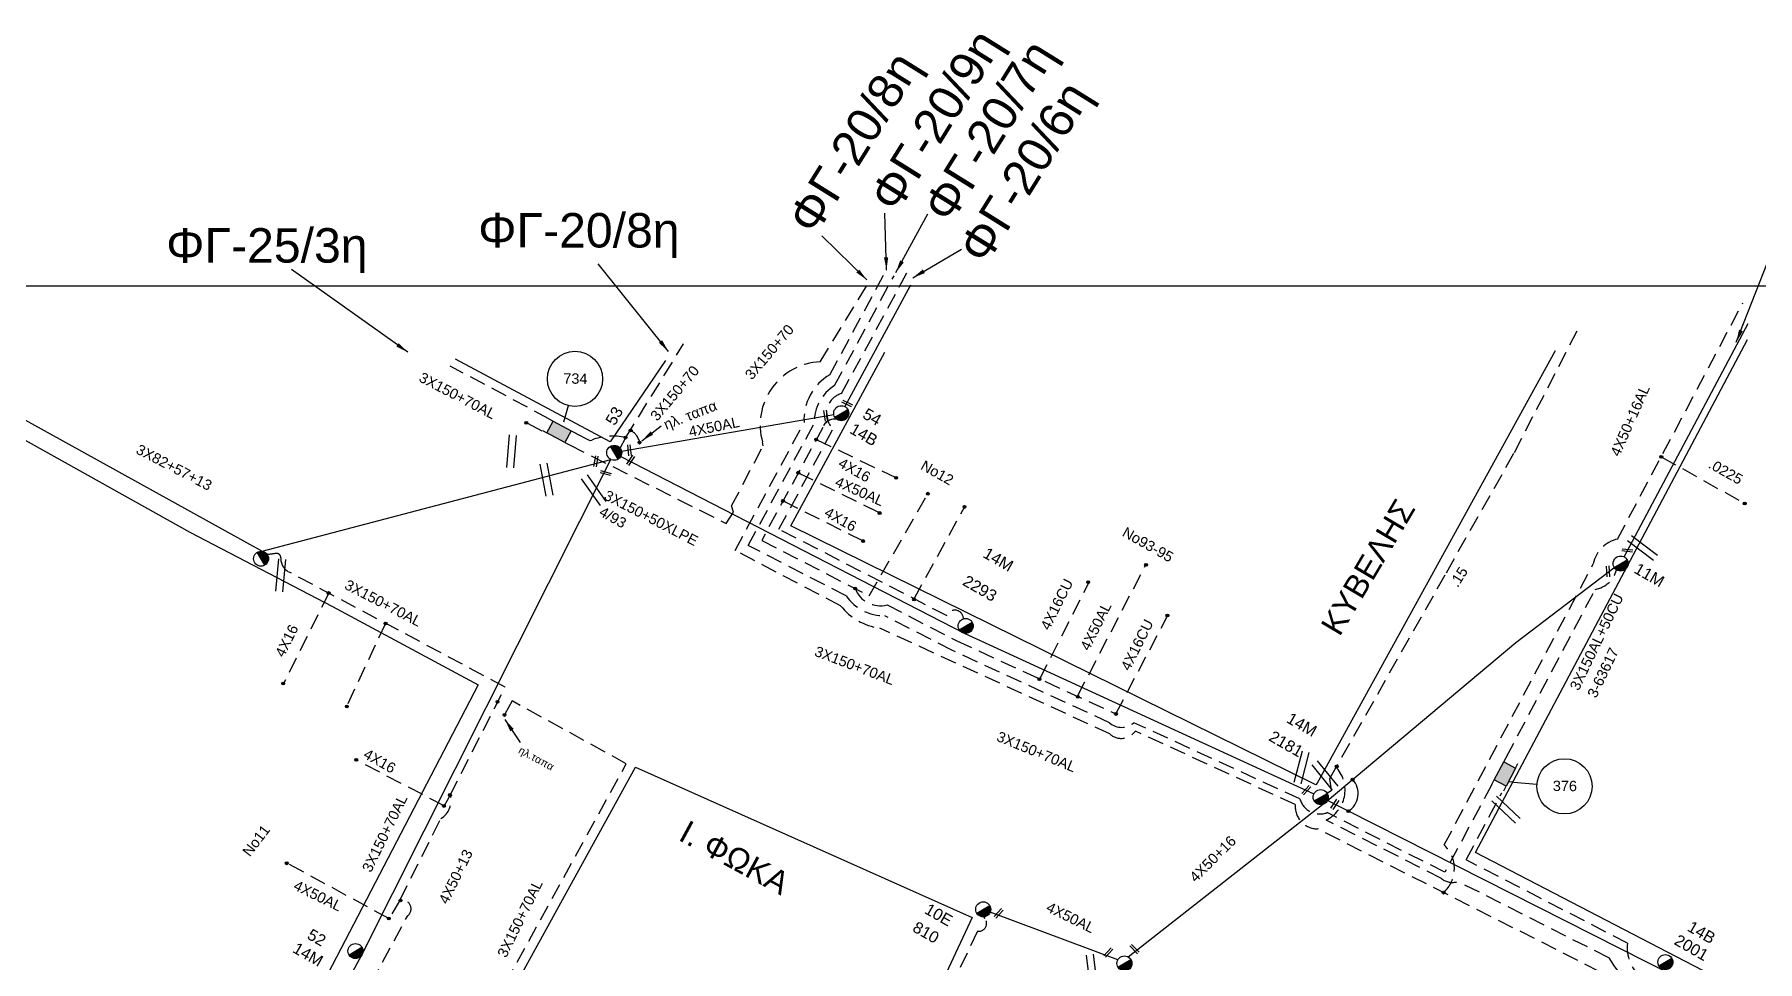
# Model space of a CAD drawing. Header units: millimetres. Extents: x 2662 to 4998, y 438 to 1235.
# Drawn here: x 4279.3 to 4414.9, y 1162.5 to 1235.5 of the extents above; entities that cross this region are included whole.
import ezdxf

# ---------------------------------------------------------------- set-up
doc = ezdxf.new("R2010")
doc.units = ezdxf.units.MM
doc.linetypes.add('DASHED', pattern=[19.05, 12.7, -6.35])
for name, color, linetype in [('Link Box 4 Διευθύνσεων', 7, 'Continuous'), ('Άγνωστα', 7, 'Continuous'), ('Γυμνά εναέρια ΧΤ και ΦΟΠ (3Φ)   4x50+16AL', 7, 'Continuous'), ('Εναέρια παροχή ΧΤ 4x16', 7, 'SYN_LINE'), ('Επιγραφές - Σχήματα', 7, 'Continuous'), ('Καλώδια ΧΤ   3x150+50CU', 7, 'DASHED'), ('Καλώδια ΧΤ   3x150+70 XLPE', 7, 'DASHED'), ('Καλώδια ΧΤ   3x150+70AL', 7, 'DASHED'), ('Καλώδια ΧΤ   3x150AL+50CU', 7, 'DASHED'), ('Καλώδια ΧΤ   4x50AL', 7, 'DASHED'), ('Μηχανική τομή', 7, 'Continuous'), ('Στύλος ΦΜ', 7, 'Continuous'), ('Στύλος ΦΜ @ 1', 7, 'Continuous'), ('Συνδέσεις', 7, 'Continuous'), ('Τομή', 7, 'Continuous'), ('Υπογεια καλωδια Παροχων ΧΤ 4Χ50', 7, 'DASHED'), ('Υπόβαθρο ΔΕΗ', 7, 'Continuous'), ('Υπόγεια καλώδια Παροχών ΧΤ   .0225', 7, 'DASHED'), ('Υπόγεια καλώδια Παροχών ΧΤ   .15', 7, 'DASHED'), ('Υπόγεια καλώδια Παροχών ΧΤ   4x16CU', 7, 'DASHED')]:
    doc.layers.add(name, color=color, linetype=linetype)
doc.styles.add('arial', font='ARIAL.TTF')
doc.styles.get("Standard").update_dxf_attribs({"font": 'ARIAL.TTF'})
doc.linetypes.add('SYN_LINE', pattern='A,0.5,-0.0001,["/\\/\\/\\/",Standard,S=0.1,R=0,X=0,Y=-0.05],-0.25', length=0.7501)
doc.dimstyles.new('ISO-25', dxfattribs={"dimtxt": 2.5, "dimasz": 2.5, "dimexe": 1.25, "dimexo": 0.625, "dimtad": 1, "dimtxsty": 'Standard', "dimcen": 2.5, "dimadec": 0, "dimazin": 0, "dimtfac": 1, "dimtmove": 0, "dimatfit": 3, "dimfxl": 1, "dimarcsym": 0})

# ---------------------------------------------------------------- blocks, each defined once
blk = doc.blocks.new('ΤΟΜΗ')
at = {"layer": 'Τομή', "ltscale": 40}
for p, q in [((-5.68, 0), (5.68, 0)), ((5.68, -2.33), (-5.68, -2.33))]:
    blk.add_line(p, q, dxfattribs=at)
blk = doc.blocks.new('ΜΗΧΑΝΙΚΗ ΤΟΜΗ')
at = {"layer": 'Μηχανική τομή', "ltscale": 40}
for p, q in [((-1.89, 0.78), (1.89, 0.78)), ((1.89, 0), (-1.89, 0))]:
    blk.add_line(p, q, dxfattribs=at)
blk = doc.blocks.new('ΥΠΑΡΧΩΝ ΤΣΙΜΕΝΤΕΝΙΟΣ ΣΤΥΛΟΣ')
at = {"layer": 'Στύλος ΦΜ'}
blk.add_hatch(color=7, dxfattribs=at).paths.add_polyline_path([(-1.29, -2.28, 0.574793), (2.62, 0, 0.268822), (1.3, 2.27)])
at = {"layer": 'Στύλος ΦΜ', "color": 7}
blk.add_line((-1.29, -2.28), (1.3, 2.27), dxfattribs=at)
blk.add_circle((0, 0), 2.62, dxfattribs=at)
at = {"layer": 'Στύλος ΦΜ', "flags": 4}
for tag, p in [('ΑΡΙΘΜΟΣ', (-4.68, 8.05)), ('ΤΥΠΟΣ', (-4.91, 3.03))]:
    blk.add_attdef(tag, p, '', height=4, dxfattribs=at)
blk = doc.blocks.new('LINK BOX 4 ΑΝΑΧΩΡΗΣΕΩΝ')
at = {"layer": 'Link Box 4 Διευθύνσεων', "ltscale": 40}
blk.add_hatch(color=256, dxfattribs=at).paths.add_polyline_path([(-3.54, 0), (-3.54, -4.67), (3.54, -4.67), (3.54, 0)])
for p, q in [((-3.54, 0), (-5.33, 0)), ((5.33, 0), (3.54, 0)), ((-3.54, -4.67), (-5.33, -4.67)), ((5.33, -4.67), (3.54, -4.67))]:
    blk.add_line(p, q, dxfattribs=at)
blk.add_lwpolyline([(-3.54, -4.67), (-3.54, 0), (3.54, 0), (3.54, -4.67)], close=True, dxfattribs=at)
blk = doc.blocks.new('_ΣΥΝΔΕΣΗ')
at = {"layer": 'Συνδέσεις', "linetype": 'SYN_LINE', "ltscale": 40}
blk.add_hatch(color=256, dxfattribs=at).paths.add_polyline_path([(0.5, -0.01, 1), (-0.5, -0.01, 1)])
at = {"layer": 'Συνδέσεις'}
blk.add_circle((0, -0.01), 0.5, dxfattribs=at)

msp = doc.modelspace()

# ---------------------------------------------------------------- linework, layer by layer
at = {"layer": 'Άγνωστα', "color": 62, "linetype": 'DASHED', "ltscale": 0.1}
msp.add_lwpolyline([(4348.51, 1191.07), (4352.5, 1198.32)], dxfattribs=at)
at = {"layer": 'Γυμνά εναέρια ΧΤ και ΦΟΠ (3Φ)   4x50+16AL', "color": 27, "linetype": 'Continuous', "ltscale": 0.1}
msp.add_lwpolyline([(4262.68, 1212.83), (4274.63, 1207.29), (4297.21, 1194.82), (4324.66, 1202.03)], dxfattribs=at)
at = {"layer": 'Γυμνά εναέρια ΧΤ και ΦΟΠ (3Φ)   4x50+16AL', "color": 5, "linetype": 'Continuous', "ltscale": 0.1}
msp.add_lwpolyline([(4404.39, 1194.36), (4414.13, 1212.73)], dxfattribs=at)
at = {"layer": 'Γυμνά εναέρια ΧΤ και ΦΟΠ (3Φ)   4x50+16AL', "color": 1, "linetype": 'Continuous', "ltscale": 0.1}
msp.add_lwpolyline([(4276.74, 1088.35), (4277.42, 1113.07), (4292.44, 1139.65), (4305.06, 1163.04), (4324.66, 1202.03)], dxfattribs=at)
at = {"layer": 'Γυμνά εναέρια ΧΤ και ΦΟΠ (3Φ)   4x50+16AL', "color": 62, "linetype": 'Continuous', "ltscale": 0.1}
msp.add_lwpolyline([(4325.43, 1202.26), (4352.44, 1188.36), (4379.96, 1175.71)], dxfattribs=at)
at = {"layer": 'Γυμνά εναέρια ΧΤ και ΦΟΠ (3Φ)   4x50+16AL', "color": 133, "ltscale": 40}
msp.add_lwpolyline([(4380.77, 1174.98), (4381.01, 1175.16), (4395.85, 1187.62), (4403.66, 1193.58)], dxfattribs=at)
at = {"layer": 'Γυμνά εναέρια ΧΤ και ΦΟΠ (3Φ)   4x50+16AL', "color": 133}
for points in [[(4440.24, 1132.65), (4437.09, 1136.56), (4423.31, 1153.8), (4380.5, 1175.46)], [(4365.35, 1162.89), (4380.77, 1174.98)], [(4364.55, 1162.67), (4354.5, 1166.42)]]:
    msp.add_lwpolyline(points, dxfattribs=at)
at = {"layer": 'Εναέρια παροχή ΧΤ 4x16', "color": 5, "linetype": 'DASHED', "ltscale": 0.1}
for points in [[(4302.46, 1191.51), (4298.9, 1184.4)], [(4306.92, 1189.13), (4303.87, 1182.63)]]:
    msp.add_lwpolyline(points, dxfattribs=at)
at = {"layer": 'Επιγραφές - Σχήματα'}
for points in [[(4901.44, 1215.67), (4901.44, 1215.67), (3912.5, 1215.67), (3912.5, 717.65), (4901.44, 717.58)], [(4321.29, 1206.26), (4320.92, 1204.96)], [(4395.57, 1176.63), (4395.26, 1176.66)], [(4397.51, 1176.46), (4395.66, 1176.62)]]:
    msp.add_lwpolyline(points, dxfattribs=at)
for centre in [(4321.83, 1208.37), (4399.68, 1176.31)]:
    msp.add_circle(centre, 2.17, dxfattribs=at)
at = {"layer": 'Καλώδια ΧΤ   3x150+70 XLPE', "color": 173, "ltscale": 0.1}
for points in [[(4321.39, 1203.17), (4321.39, 1203.17), (4321.39, 1203.17), (4333.72, 1197), (4334.29, 1197.89), (4334.15, 1198.37), (4336.63, 1203.1), (4336.59, 1203.38, -0.482504), (4341.11, 1209.72), (4345.01, 1216.04)], [(4321.87, 1204.11), (4323.02, 1203.51), (4323.15, 1203.56, -0.148861), (4325.82, 1203.75, 0.112136)]]:
    msp.add_lwpolyline(points, format="xyb", dxfattribs=at)
msp.add_lwpolyline([(4325.39, 1202.92), (4325.82, 1203.75), (4330.38, 1211.12), (4330.38, 1211.12)], dxfattribs=at)
msp.add_arc((4325.38, 1202.97), 1.6, 15.2504, 59.3689, dxfattribs=at)
at = {"layer": 'Καλώδια ΧΤ   3x150+70AL', "color": 5, "linetype": 'DASHED', "ltscale": 0.1}
msp.add_lwpolyline([(4444.86, 1142.58, -0.700196), (4441.62, 1142.38), (4425.44, 1150.72, -0.305577), (4419.4, 1152.99), (4406.86, 1159.09, -0.154103), (4402.42, 1161.75), (4380.26, 1172.96, -0.437599), (4378.5, 1174.88), (4365.92, 1180.66, -0.456309), (4363.9, 1180.44), (4345.81, 1188.75, -0.186026), (4342.72, 1190.52), (4334.42, 1194.87), (4339.85, 1204.93, -0.280642), (4341.89, 1208.7), (4346.41, 1217.07)], format="xyb", dxfattribs=at)
at = {"layer": 'Καλώδια ΧΤ   3x150+70AL', "color": 6, "linetype": 'DASHED', "ltscale": 0.1}
msp.add_lwpolyline([(4319.77, 1205.24), (4312.02, 1209.37)], dxfattribs=at)
at = {"layer": 'Καλώδια ΧΤ   3x150+70AL', "color": 6, "ltscale": 0.1}
msp.add_lwpolyline([(4319.24, 1204.27), (4318.02, 1204.9)], dxfattribs=at)
at = {"layer": 'Καλώδια ΧΤ   3x150+70AL', "color": 5, "ltscale": 0.1}
for points in [[(4312, 1175.62), (4316.34, 1184.12), (4299.29, 1193.2, -0.295607), (4298.68, 1194.3, 0.454771), (4298.36, 1194.63, 0.038761), (4297.61, 1194.52, -0.469235), (4297.21, 1194.82, -1.040148)], [(4308.07, 1167.37), (4311.28, 1173.78), (4311.28, 1173.78, 0.350185), (4312, 1175.62, -1.628185)]]:
    msp.add_lwpolyline(points, format="xyb", dxfattribs=at)
at = {"layer": 'Καλώδια ΧΤ   3x150+70AL', "color": 151, "linetype": 'DASHED', "ltscale": 0.1}
msp.add_lwpolyline([(4315.44, 1159.13), (4325.87, 1178.09), (4316.89, 1183.03), (4316.31, 1181.98)], dxfattribs=at)
at = {"layer": 'Καλώδια ΧΤ   3x150+70AL', "color": 1, "ltscale": 0.1}
msp.add_lwpolyline([(4523.23, 1154.13), (4532.95, 1149.59), (4528.26, 1139.55), (4528.17, 1139.19, -0.283324), (4527.94, 1137.06), (4524.7, 1130.12), (4519.55, 1120.04), (4515.31, 1110.83), (4506.36, 1093.15), (4484.84, 1105.05), (4490.56, 1116.26), (4447.13, 1139.8, -0.515066), (4442.44, 1143.15), (4440.44, 1144.13), (4425.58, 1151.7, -0.309705), (4420.06, 1153.84), (4407.41, 1159.98, -0.256701), (4403.18, 1162.81), (4403.18, 1162.81), (4391.29, 1168.83, -0.273468), (4390.01, 1169.06), (4380.92, 1173.66, 0.497257), (4381.77, 1177.75)], format="xyb", dxfattribs=at)
at = {"layer": 'Καλώδια ΧΤ   3x150+70AL', "color": 27, "ltscale": 0.1}
msp.add_lwpolyline([(4522.98, 1153.64), (4532.02, 1149.27), (4527.11, 1139.22, -0.354042), (4527.2, 1137.62), (4522.63, 1128.28), (4518.35, 1119.46), (4515.31, 1112.88), (4510.12, 1102.45), (4505.78, 1094.53, -0.228439), (4504.97, 1095.47), (4495.66, 1100.47), (4489.51, 1104.03), (4486.15, 1105.64), (4491.7, 1116.74), (4447.78, 1140.61, -0.518115), (4443.02, 1143.54), (4425.38, 1152.96, -0.388949), (4421.13, 1154.13), (4408.37, 1160.62, -0.517607), (4404.64, 1163.97), (4391.94, 1170.53), (4394.76, 1175.81), (4394.76, 1175.81)], format="xyb", dxfattribs=at)
at = {"layer": 'Καλώδια ΧΤ   3x150+70AL', "color": 133, "ltscale": 0.1}
msp.add_lwpolyline([(4353.98, 1166.04), (4354.08, 1165.92, -0.686765), (4353.5, 1164.91), (4345.07, 1147.21), (4341.44, 1139.19), (4334.11, 1142.16)], format="xyb", dxfattribs=at)
at = {"layer": 'Καλώδια ΧΤ   3x150AL+50CU', "color": 133, "linetype": 'DASHED', "ltscale": 0.1}
for points in [[(4393.96, 1176.46), (4390.27, 1169.55), (4381.01, 1174.24, -0.438723), (4378.87, 1175.32), (4365.81, 1181.32, -0.384527), (4363.88, 1181.32), (4351.54, 1186.99), (4346.22, 1189.73, -0.252649), (4343.17, 1191.3), (4335.46, 1195.26), (4340.67, 1204.9, -0.271879), (4342.26, 1207.84), (4346.93, 1216.49)], [(4395.09, 1178.59), (4402.1, 1191.81, 0.285083), (4403.78, 1193.34)]]:
    msp.add_lwpolyline(points, format="xyb", dxfattribs=at)
at = {"layer": 'Καλώδια ΧΤ   3x150AL+50CU', "color": 62, "linetype": 'DASHED', "ltscale": 0.1}
for points in [[(4352.39, 1189.5, 0.847983), (4351.1, 1189.73), (4337.87, 1196.54), (4342.14, 1204.45, -0.59267), (4342.81, 1207.22), (4348.02, 1216.86)], [(4342.47, 1205.17, 0.391732), (4341.32, 1204.54), (4336.52, 1195.66), (4344.98, 1191.31), (4349.59, 1199.34)], [(4343.87, 1191.88, 0.385012), (4346.38, 1190.59), (4351.87, 1187.76), (4364.38, 1182.01)]]:
    msp.add_lwpolyline(points, format="xyb", dxfattribs=at)
at = {"layer": 'Καλώδια ΧΤ   3x150AL+50CU', "color": 5, "linetype": 'DASHED', "ltscale": 0.1}
for points in [[(4390.17, 1167.95, 0.438798), (4390.22, 1171.7), (4401.95, 1193.82, -0.293271), (4403.86, 1195.77), (4413.72, 1214.35)], [(4298.61, 1149.37), (4299.46, 1149.07), (4308.64, 1166.1, 0.809388), (4308.07, 1167.37)]]:
    msp.add_lwpolyline(points, format="xyb", dxfattribs=at)
at = {"layer": 'Καλώδια ΧΤ   4x50AL', "color": 62, "linetype": 'Continuous', "ltscale": 0.1}
for points in [[(4343.07, 1206.18), (4348.26, 1215.78)], [(4325.5, 1202.68), (4342.19, 1205.57)]]:
    msp.add_lwpolyline(points, dxfattribs=at)
at = {"layer": 'Καλώδια ΧΤ   4x50AL', "color": 5, "ltscale": 0.1}
msp.add_lwpolyline([(4308.07, 1167.37), (4307.18, 1165.91), (4299.23, 1170.24)], dxfattribs=at)
at = {"layer": 'Υπογεια καλωδια Παροχων ΧΤ 4Χ50', "color": 62, "linetype": 'DASHED', "ltscale": 0.1}
for points in [[(4339.4, 1200.99), (4345.86, 1197.8)], [(4361.37, 1183.4), (4366.76, 1193.78)]]:
    msp.add_lwpolyline(points, dxfattribs=at)
at = {"layer": 'Υπόβαθρο ΔΕΗ'}
for points in [[(4468.65, 1211.98), (4435.33, 1148.98), (4392.68, 1171.1), (4414.09, 1211.48)], [(4328.96, 1209.82), (4324.6, 1203.41), (4312.44, 1209.91)], [(4398.96, 1210.58), (4380.22, 1176.57), (4380.13, 1176.43), (4338.81, 1196.81), (4338.81, 1196.81), (4338.81, 1196.81), (4338.81, 1196.81), (4346.2, 1210.48)], [(4274.56, 1205.79), (4274.56, 1205.79), (4274.56, 1205.79), (4291.53, 1196.3), (4302.74, 1190.45), (4314.2, 1184.3), (4296.99, 1151.16)], [(4353.09, 1165.99), (4336.89, 1131.35), (4321.2, 1138.52), (4308.64, 1145.22), (4326.58, 1177.81), (4326.58, 1177.81), (4353.09, 1165.99)]]:
    msp.add_lwpolyline(points, dxfattribs=at)
msp.add_arc((4381.84, 1175.73), 1.61, 301.2339, 43.4361, dxfattribs=at)
at = {"layer": 'Υπόγεια καλώδια Παροχών ΧΤ   .0225', "color": 5, "ltscale": 0.1}
msp.add_lwpolyline([(4407.3, 1202.24), (4413.91, 1198.54)], dxfattribs=at)
at = {"layer": 'Υπόγεια καλώδια Παροχών ΧΤ   .15', "color": 1, "ltscale": 0.1}
msp.add_lwpolyline([(4381.01, 1175.76), (4381.35, 1176.01), (4381.23, 1176.94), (4390.39, 1193.12), (4395.74, 1202.58), (4400.68, 1212.15)], dxfattribs=at)
at = {"layer": 'Υπόγεια καλώδια Παροχών ΧΤ   4x16CU', "color": 62, "linetype": 'DASHED', "ltscale": 0.1}
for points in [[(4340.81, 1203.6), (4347.08, 1200.6)], [(4338.2, 1198.77), (4344.56, 1195.59)], [(4358.41, 1184.76), (4362.28, 1192.37)], [(4364.38, 1182.01), (4368.46, 1189.73)]]:
    msp.add_lwpolyline(points, dxfattribs=at)
at = {"layer": 'Υπόγεια καλώδια Παροχών ΧΤ   4x16CU', "color": 5, "linetype": 'DASHED', "ltscale": 0.1}
msp.add_lwpolyline([(4312, 1175.62), (4311.54, 1174.78), (4304.59, 1178.39)], dxfattribs=at)

# ---------------------------------------------------------------- block references
at = {"layer": 'Link Box 4 Διευθύνσεων', "xscale": 0.2259914949150554, "yscale": 0.2259914949150554, "zscale": 0.2259914949150554}
for p, rotation in [((4320.33, 1203.74), 151.9502259733656), ((4395.46, 1177.03), 242.1523845357608)]:
    msp.add_blockref('LINK BOX 4 ΑΝΑΧΩΡΗΣΕΩΝ', p, dxfattribs=dict(at, rotation=rotation))
at = {"layer": 'Μηχανική τομή'}
for p, xscale, yscale, zscale, rotation in [((4343.29, 1206.51), 0.2259914949150549, 0.2259914949150549, 0.2259914949150549, 154.25985425512), ((4341.65, 1205.48), 0.2259914949150549, 0.2259914949150549, 0.2259914949150549, 98.67769773774219), ((4326.03, 1202.75), 0.225991494915055, 0.225991494915055, 0.225991494915055, 276.297960377156), ((4323.39, 1201.9), 0.2259914949150549, 0.2259914949150549, 0.2259914949150549, 260.3310002155634), ((4324.26, 1201.04), 0.2259914949150549, 0.2259914949150549, 0.2259914949150549, 165.1317934022535), ((4326.14, 1202.01), 0.2259914949150549, 0.2259914949150549, 0.2259914949150549, 235.9127081295011), ((4404.62, 1194.79), 0.2259914949150549, 0.2259914949150549, 0.2259914949150549, 354.4003312364238), ((4403.19, 1193.23), 0.2259914949150549, 0.2259914949150549, 0.2259914949150549, 94.13799309414915), ((4379.44, 1175.95), 0.2259914949150549, 0.2259914949150549, 0.2259914949150549, 47.70886254215706), ((4381.54, 1174.94), 0.2259914949150549, 0.2259914949150549, 0.2259914949150549, 235.9127081295011), ((4355.24, 1166.26), 0.2259914949150549, 0.2259914949150549, 0.2259914949150549, 47.57940329920083), ((4363.73, 1163.3), 0.2259914949150549, 0.2259914949150549, 0.2259914949150549, 227.579403299214), ((4365.79, 1163.44), 0.2259914949150549, 0.2259914949150549, 0.2259914949150549, 313.3477395774492)]:
    msp.add_blockref('ΜΗΧΑΝΙΚΗ ΤΟΜΗ', p, dxfattribs=dict(at, xscale=xscale, yscale=yscale, zscale=zscale, rotation=rotation))
at = {"layer": 'Στύλος ΦΜ @ 1', "ltscale": 40}
ref = msp.add_blockref('ΥΠΑΡΧΩΝ ΤΣΙΜΕΝΤΕΝΙΟΣ ΣΤΥΛΟΣ', (4324.92, 1202.56), dxfattribs=dict(at, xscale=0.2259914949150554, yscale=0.2259914949150554, zscale=0.2259914949150554, rotation=60.18283467489158))
ref.add_attrib('ΤΥΠΟΣ', '53', (4324.96, 1204.63), dxfattribs={"layer": 'Στύλος ΦΜ', "height": 0.904, "rotation": 60.1828, "flags": 4})
ref = msp.add_blockref('ΥΠΑΡΧΩΝ ΤΣΙΜΕΝΤΕΝΙΟΣ ΣΤΥΛΟΣ', (4342.78, 1205.67), dxfattribs=dict(at, xscale=0.2259914949150554, yscale=0.2259914949150554, zscale=0.2259914949150554, rotation=330.1757056746846))
ref.add_attrib('ΤΥΠΟΣ', '54', (4344.38, 1205.34), dxfattribs={"layer": 'Στύλος ΦΜ', "height": 0.904, "rotation": 330.1757, "flags": 4})
ref.add_attrib('ΑΡΙΘΜΟΣ', '14B', (4343.36, 1204.16), dxfattribs={"layer": 'Στύλος ΦΜ', "height": 0.904, "rotation": 330.1757, "flags": 4})
at = {"layer": 'Στύλος ΦΜ @ 1', "ltscale": 40, "xscale": 0.2259914949150554, "yscale": 0.2259914949150554, "zscale": 0.2259914949150554, "rotation": 60.18283467489158}
msp.add_blockref('ΥΠΑΡΧΩΝ ΤΣΙΜΕΝΤΕΝΙΟΣ ΣΤΥΛΟΣ', (4297.13, 1194.22), dxfattribs=at)
at = {"layer": 'Στύλος ΦΜ @ 1', "ltscale": 40}
ref = msp.add_blockref('ΥΠΑΡΧΩΝ ΤΣΙΜΕΝΤΕΝΙΟΣ ΣΤΥΛΟΣ', (4352.57, 1188.93), dxfattribs=dict(at, xscale=0.2259914949150554, yscale=0.2259914949150554, zscale=0.2259914949150554, rotation=330.1757056746846))
ref.add_attrib('ΤΥΠΟΣ', '14M', (4353.85, 1194.38), dxfattribs={"layer": 'Στύλος ΦΜ', "height": 0.904, "rotation": 330.1757, "flags": 4})
ref.add_attrib('ΑΡΙΘΜΟΣ', '2293', (4352.25, 1192.2), dxfattribs={"layer": 'Στύλος ΦΜ', "height": 0.904, "rotation": 330.1757, "flags": 4})
ref = msp.add_blockref('ΥΠΑΡΧΩΝ ΤΣΙΜΕΝΤΕΝΙΟΣ ΣΤΥΛΟΣ', (4404.1, 1193.84), dxfattribs=dict(at, xscale=0.2259914949150554, yscale=0.2259914949150554, zscale=0.2259914949150554, rotation=330.1757056746846))
ref.add_attrib('ΤΥΠΟΣ', '11Μ', (4405.07, 1193.16), dxfattribs={"layer": 'Στύλος ΦΜ', "height": 0.904, "rotation": 330.1757, "flags": 4})
ref = msp.add_blockref('ΥΠΑΡΧΩΝ ΤΣΙΜΕΝΤΕΝΙΟΣ ΣΤΥΛΟΣ', (4380.5, 1175.46), dxfattribs=dict(at, xscale=0.2259914949150554, yscale=0.2259914949150554, zscale=0.2259914949150554, rotation=330.1757056746846))
ref.add_attrib('ΤΥΠΟΣ', '14M', (4377.73, 1181.39), dxfattribs={"layer": 'Στύλος ΦΜ', "height": 0.904, "rotation": 330.1757, "flags": 4})
ref.add_attrib('ΑΡΙΘΜΟΣ', '2181', (4376.34, 1179.96), dxfattribs={"layer": 'Στύλος ΦΜ', "height": 0.904, "rotation": 330.1757, "flags": 4})
ref = msp.add_blockref('ΥΠΑΡΧΩΝ ΤΣΙΜΕΝΤΕΝΙΟΣ ΣΤΥΛΟΣ', (4353.95, 1166.63), dxfattribs=dict(at, xscale=0.2259914949150554, yscale=0.2259914949150554, zscale=0.2259914949150554, rotation=330.1757056746846))
ref.add_attrib('ΤΥΠΟΣ', '10E', (4349.25, 1166.37), dxfattribs={"layer": 'Στύλος ΦΜ', "height": 0.904, "rotation": 330.1757, "flags": 4})
ref.add_attrib('ΑΡΙΘΜΟΣ', '810', (4348.31, 1164.95), dxfattribs={"layer": 'Στύλος ΦΜ', "height": 0.904, "rotation": 330.1757, "flags": 4})
ref = msp.add_blockref('ΥΠΑΡΧΩΝ ΤΣΙΜΕΝΤΕΝΙΟΣ ΣΤΥΛΟΣ', (4304.56, 1163.35), dxfattribs=dict(at, xscale=0.2259914949150554, yscale=0.2259914949150554, zscale=0.2259914949150554, rotation=330.1757056746846))
ref.add_attrib('ΤΥΠΟΣ', '52', (4300.68, 1164.37), dxfattribs={"layer": 'Στύλος ΦΜ', "height": 0.904, "rotation": 330.1757, "flags": 4})
ref.add_attrib('ΑΡΙΘΜΟΣ', '14M', (4299.54, 1163.3), dxfattribs={"layer": 'Στύλος ΦΜ', "height": 0.904, "rotation": 330.1757, "flags": 4})
ref = msp.add_blockref('ΥΠΑΡΧΩΝ ΤΣΙΜΕΝΤΕΝΙΟΣ ΣΤΥΛΟΣ', (4407.62, 1162.48), dxfattribs=dict(at, xscale=0.2259914949150554, yscale=0.2259914949150554, zscale=0.2259914949150554, rotation=330.1757056746846))
ref.add_attrib('ΤΥΠΟΣ', '14B', (4409.27, 1164.99), dxfattribs={"layer": 'Στύλος ΦΜ', "height": 0.904, "rotation": 330.1757, "flags": 4})
ref.add_attrib('ΑΡΙΘΜΟΣ', '2001', (4408.23, 1163.93), dxfattribs={"layer": 'Στύλος ΦΜ', "height": 0.904, "rotation": 330.1757, "flags": 4})
ref = msp.add_blockref('ΥΠΑΡΧΩΝ ΤΣΙΜΕΝΤΕΝΙΟΣ ΣΤΥΛΟΣ', (4365.06, 1162.38), dxfattribs=dict(at, xscale=0.2259914949150554, yscale=0.2259914949150554, zscale=0.2259914949150554, rotation=330.1757056746846))
ref.add_attrib('ΤΥΠΟΣ', '14ΛB', (4365.59, 1159.78), dxfattribs={"layer": 'Στύλος ΦΜ', "height": 0.904, "rotation": 330.1757, "flags": 4})
at = {"layer": 'Συνδέσεις', "xscale": 0.2259914949150555, "yscale": 0.2259914949150555, "zscale": 0.2259914949150555}
for p in [(4318, 1204.92), (4325.8, 1203.75), (4326.21, 1204.31), (4326.91, 1203.36), (4340.81, 1203.6), (4407.3, 1202.24), (4339.4, 1200.99), (4347.1, 1200.59), (4338.2, 1198.77), (4349.59, 1199.34), (4413.86, 1198.57), (4345.8, 1197.82), (4352.48, 1198.3), (4344.5, 1195.61), (4366.76, 1193.74), (4343.87, 1191.88), (4362.21, 1192.38), (4302.45, 1191.52), (4348.51, 1191.02), (4306.93, 1189.13), (4368.44, 1189.75), (4358.37, 1184.75), (4298.87, 1184.4), (4303.88, 1182.59), (4315.73, 1182.96), (4361.39, 1183.36), (4316.28, 1181.93), (4364.39, 1182.01), (4304.62, 1178.4), (4381.76, 1177.87), (4383.01, 1176.84), (4311.99, 1175.63), (4311.52, 1174.77), (4382.68, 1174.36), (4299.15, 1170.26), (4308.1, 1167.34), (4390.17, 1167.95), (4307.18, 1165.91)]:
    msp.add_blockref('_ΣΥΝΔΕΣΗ', p, dxfattribs=at)
at = {"layer": 'Τομή'}
for p, xscale, yscale, zscale, rotation in [((4317.1, 1202.64), 0.2259914949150555, 0.2259914949150555, 0.2259914949150555, 265.3089754000533), ((4319.85, 1200.49), 0.2259914949150555, 0.2259914949150555, 0.2259914949150555, 280.492046046382), ((4323.52, 1199.77), 0.2259914949150555, 0.2259914949150555, 0.2259914949150555, 305.3209113965573), ((4405.97, 1195.27), 0.2259914949150555, 0.2259914949150555, 0.2259914949150555, 323.0640837605742), ((4298.93, 1192.89), 0.2259914949150555, 0.2259914949150555, 0.2259914949150555, 264.964155349242), ((4379.25, 1177.74), 0.2259914949150555, 0.2259914949150555, 0.2259914949150555, 255.5598483767352), ((4381.04, 1177.33), 0.2259914949150555, 0.2259914949150555, 0.2259914949150555, 309.0191012591237), ((4395.26, 1174.67), 0.2259914949150555, 0.2259914949150555, 0.2259914949150555, 316.850321532635), ((4362.76, 1161.82), 0.2259914949150554, 0.2259914949150554, 0.2259914949150554, 276.7292291340471)]:
    msp.add_blockref('ΤΟΜΗ', p, dxfattribs=dict(at, xscale=xscale, yscale=yscale, zscale=zscale, rotation=rotation))

# ---------------------------------------------------------------- texts
at = {"ltscale": 40, "attachment_point": 1, "style": 'arial'}
for s, insert, char_height, width, rotation in [('KYBEΛHΣ', (4380.43, 1188.95), 1.808, 19.1112, 59.3424), ('ηλ.ταπα', (4317.61, 1179.5), 0.604, 6.3855, 331.5311), ('I. {\\fArial|b0|i0|c204|p34;Ф}ΩKA', (4330.74, 1173.72), 1.8079, 19.1112, 331.5311)]:
    msp.add_mtext(s, dxfattribs=dict(at, insert=insert, char_height=char_height, width=width, rotation=rotation))
at = {"layer": 'Άγνωστα', "ltscale": 40, "attachment_point": 1, "style": 'arial'}
for s, insert, char_height, width, rotation in [('ηλ. ταπα', (4328.71, 1205.12), 0.814, 5.0153, 21.3334), ('3X82+57+13', (4287.59, 1203.27), 0.814, 62.5458, 332.5202), ('Νο12', (4349.35, 1202.01), 0.814, 62.5458, 330.5769), ('3X150+50XLPE', (4324.41, 1199.66), 0.8136, 62.5458, 332.5202), ('4/93', (4324.05, 1198.38), 0.814, 5.0153, 330.5769), ('Νο93-95', (4365.21, 1196.76), 0.814, 62.5458, 330.5769), ('3-63617', (4401.44, 1183.55), 0.814, 62.5458, 64.4012), ('Νο11', (4295.6, 1171.21), 0.814, 5.0153, 52.6463), ('4X50+13', (4311.07, 1167.33), 0.814, 62.5458, 63.8674), ('4X50+16', (4370.09, 1169.28), 0.814, 62.5458, 44.7741)]:
    msp.add_mtext(s, dxfattribs=dict(at, insert=insert, char_height=char_height, width=width, rotation=rotation))
at = {"layer": 'Γυμνά εναέρια ΧΤ και ΦΟΠ (3Φ)   4x50+16AL', "ltscale": 40, "insert": (4403.25, 1202.53), "char_height": 0.814, "width": 62.5458, "attachment_point": 1, "rotation": 66.0513, "style": 'arial'}
msp.add_mtext('4X50+16AL', dxfattribs=at)
at = {"layer": 'Εναέρια παροχή ΧΤ 4x16', "ltscale": 40, "char_height": 0.814, "attachment_point": 1, "style": 'arial'}
for insert, width, rotation in [((4342.87, 1202.21), 62.5458, 330.5769), ((4341.77, 1198.33), 62.5458, 330.5769), ((4298.19, 1186.76), 62.5458, 63.5876), ((4305.51, 1179.31), 5.0153, 330.5769)]:
    msp.add_mtext('4X16', dxfattribs=dict(at, insert=insert, width=width, rotation=rotation))
at = {"layer": 'Επιγραφές - Σχήματα', "ltscale": 40, "char_height": 2.712, "width": 19.1112, "attachment_point": 1, "rotation": 58.0727, "style": 'arial'}
for s, insert in [('ΦΓ-20/9η', (4344.84, 1222.72)), ('ΦΓ-20/8η', (4338.41, 1220.97)), ('ΦΓ-20/7η', (4349.05, 1221.89)), ('ΦΓ-20/6η', (4351.84, 1218.65))]:
    msp.add_mtext(s, dxfattribs=dict(at, insert=insert))
at = {"layer": 'Επιγραφές - Σχήματα', "ltscale": 40, "char_height": 2.712, "width": 19.1112, "attachment_point": 1, "style": 'arial'}
for s, insert in [('ΦΓ-20/8η', (4314.21, 1221.42)), ('ΦΓ-25/3η', (4289.66, 1220.23))]:
    msp.add_mtext(s, dxfattribs=dict(at, insert=insert))
at = {"layer": 'Επιγραφές - Σχήματα', "char_height": 0.814, "width": 7.7372, "attachment_point": 1, "rotation": 359.4102}
for s, insert in [('734', (4320.92, 1208.81)), ('376', (4398.77, 1176.76))]:
    msp.add_mtext(s, dxfattribs=dict(at, insert=insert))
at = {"layer": 'Καλώδια ΧΤ   3x150+50CU', "ltscale": 40, "insert": (4400.06, 1184.13), "char_height": 0.8136, "width": 62.5458, "attachment_point": 1, "rotation": 64.4012, "style": 'arial'}
msp.add_mtext('3X150AL+50CU', dxfattribs=at)
at = {"layer": 'Καλώδια ΧΤ   3x150+70 XLPE', "ltscale": 40, "char_height": 0.814, "width": 62.5458, "attachment_point": 1, "rotation": 49.7801, "style": 'arial'}
for insert in [(4335.13, 1208.76), (4327.68, 1205.52)]:
    msp.add_mtext('3X150+70', dxfattribs=dict(at, insert=insert))
at = {"layer": 'Καλώδια ΧΤ   3x150+70AL', "ltscale": 40, "char_height": 0.814, "width": 62.5458, "attachment_point": 1, "style": 'arial'}
for insert, rotation in [((4309.85, 1208.94), 332.5202), ((4304, 1192.62), 332.5202), ((4340.89, 1187.37), 339.1828), ((4355.24, 1180.67), 337.6367), ((4305.04, 1169.83), 63.8674), ((4315.68, 1163.12), 63.8674)]:
    msp.add_mtext('3X150+70AL', dxfattribs=dict(at, insert=insert, rotation=rotation))
at = {"layer": 'Καλώδια ΧΤ   4x50AL', "ltscale": 40, "char_height": 0.814, "width": 62.5458, "attachment_point": 1, "style": 'arial'}
for insert, rotation in [((4330.71, 1204.6), 11.4206), ((4342.54, 1200.72), 336.083), ((4361.54, 1187.28), 63.4792), ((4299.97, 1168.96), 333.8234), ((4359.19, 1167.25), 333.8234)]:
    msp.add_mtext('4X50AL', dxfattribs=dict(at, insert=insert, rotation=rotation))
at = {"layer": 'Υπόγεια καλώδια Παροχών ΧΤ   .0225', "ltscale": 40, "insert": (4411.33, 1202.13), "char_height": 0.814, "width": 62.5458, "attachment_point": 1, "rotation": 330.5769, "style": 'arial'}
msp.add_mtext('.0225', dxfattribs=at)
at = {"layer": 'Υπόγεια καλώδια Παροχών ΧΤ   .15', "ltscale": 40, "insert": (4390.59, 1192.34), "char_height": 0.814, "width": 62.5458, "attachment_point": 1, "rotation": 57.6396, "style": 'arial'}
msp.add_mtext('.15', dxfattribs=at)
at = {"layer": 'Υπόγεια καλώδια Παροχών ΧΤ   4x16CU', "ltscale": 40, "char_height": 0.814, "width": 62.5458, "attachment_point": 1, "rotation": 63.4792, "style": 'arial'}
for insert in [(4358.41, 1188.89), (4364.73, 1185.7)]:
    msp.add_mtext('4X16CU', dxfattribs=dict(at, insert=insert))

# ---------------------------------------------------------------- leaders
at = {"layer": 'Επιγραφές - Σχήματα', "ltscale": 40}
for points in [[(4346.34, 1216.93), (4346.2, 1221.42)], [(4347.08, 1216.74), (4349.58, 1221.35)], [(4344.79, 1216.16), (4341.26, 1219.63)], [(4413.2, 1211.25), (4416.58, 1219.85)], [(4329.18, 1210.53), (4323.66, 1217.43)], [(4348.42, 1216.33), (4352.25, 1218.59)], [(4308.68, 1210.47), (4299.53, 1216.99)], [(4327.09, 1203.5), (4328.61, 1204.68)], [(4316.32, 1181.57), (4317.52, 1179.75)]]:
    msp.add_leader(points, dimstyle='ISO-25', override={"dimasz": 1, "dimtad": 0}, dxfattribs=at)

doc.saveas('drawing.dxf')
